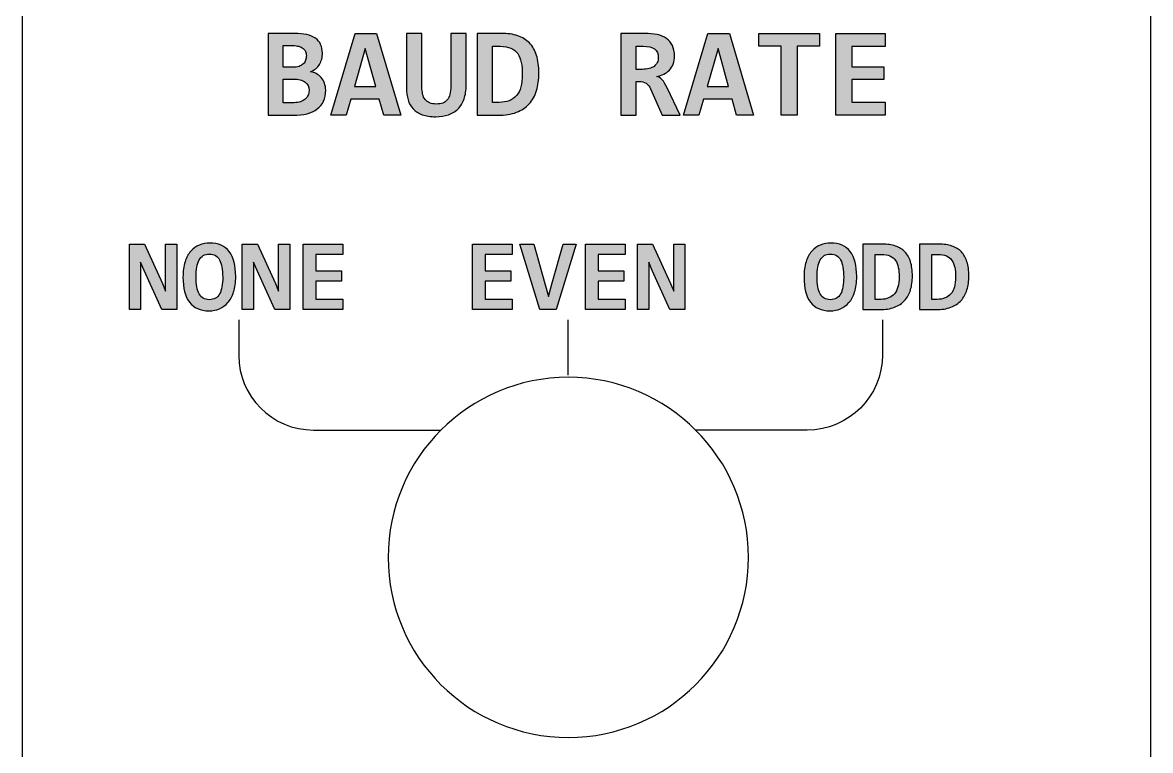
# Model space of a CAD drawing. Extents: x 82 to 113, y 106 to 206.
# Drawn here: x 81.82 to 112.82, y 126.96 to 146.97 of the extents above; entities that cross this region are included whole.
import ezdxf

# ---------------------------------------------------------------- set-up
doc = ezdxf.new("R2010")
doc.units = 0
doc.header["$MEASUREMENT"] = 0
doc.layers.add('LAYER_2', color=7, linetype='CONTINUOUS')
doc.layers.add('LAYER_3', color=7, linetype='CONTINUOUS')

# ---------------------------------------------------------------- blocks, each defined once
blk = doc.blocks.new('BLOCK_2')
at = {"layer": 'LAYER_3', "color": 7}
blk.add_open_spline([(101.766, 132.271), (101.766, 129.537), (99.549, 127.321), (96.816, 127.321), (94.082, 127.321), (91.866, 129.537), (91.866, 132.271), (91.866, 135.005), (94.082, 137.221), (96.816, 137.221), (99.549, 137.221), (101.766, 135.005), (101.766, 132.271), (101.766, 132.271), (101.766, 132.271), (101.766, 132.271)], degree=3, knots=[0, 0, 0, 0, 1, 1, 1, 2, 2, 2, 3, 3, 3, 4, 4, 4, 5, 5, 5, 5], dxfattribs=at)
blk = doc.blocks.new('BLOCK_5')
at = {"layer": 'LAYER_3', "color": 7}
blk.add_open_spline([(101.766, 132.271), (101.766, 129.537), (99.549, 127.321), (96.816, 127.321), (94.082, 127.321), (91.866, 129.537), (91.866, 132.271), (91.866, 135.005), (94.082, 137.221), (96.816, 137.221), (99.549, 137.221), (101.766, 135.005), (101.766, 132.271), (101.766, 132.271), (101.766, 132.271), (101.766, 132.271)], degree=3, knots=[0, 0, 0, 0, 1, 1, 1, 2, 2, 2, 3, 3, 3, 4, 4, 4, 5, 5, 5, 5], dxfattribs=at)
blk = doc.blocks.new('BLOCK_11')
at = {"layer": 'LAYER_2'}
h = blk.add_hatch(color=7, dxfattribs=at)
h.dxf.hatch_style = 2
h.paths.add_polyline_path([(85.642, 139.081), (85.16, 140.156), (85.061, 140.387), (85.061, 139.64), (85.061, 139.081), (84.752, 139.081), (84.752, 140.882), (85.168, 140.882), (85.66, 139.8), (85.747, 139.589), (85.747, 140.384), (85.747, 140.882), (86.056, 140.882), (86.056, 139.081)])
h = blk.add_hatch(color=7, dxfattribs=at)
h.dxf.hatch_style = 2
edge = h.paths.add_edge_path()
edge.add_spline(control_points=[(87.675, 139.989), (87.675, 139.825), (87.656, 139.684), (87.618, 139.566), (87.58, 139.447), (87.527, 139.35), (87.461, 139.273), (87.394, 139.197), (87.316, 139.141), (87.226, 139.104), (87.137, 139.067), (87.041, 139.049), (86.939, 139.049), (86.702, 139.049), (86.524, 139.128), (86.404, 139.285), (86.285, 139.443), (86.225, 139.672), (86.225, 139.972), (86.225, 140.136), (86.244, 140.277), (86.282, 140.395), (86.32, 140.514), (86.373, 140.611), (86.44, 140.688), (86.506, 140.764), (86.584, 140.82), (86.674, 140.857), (86.763, 140.894), (86.859, 140.912), (86.961, 140.912), (87.198, 140.912), (87.376, 140.834), (87.496, 140.677), (87.615, 140.519), (87.675, 140.29), (87.675, 139.989)], knot_values=[0, 0, 0, 0, 1, 1, 1, 2, 2, 2, 3, 3, 3, 4, 4, 4, 5, 5, 5, 6, 6, 6, 7, 7, 7, 8, 8, 8, 9, 9, 9, 10, 10, 10, 11, 11, 11, 12, 12, 12, 12], degree=3, periodic=1)
edge = h.paths.add_edge_path()
edge.add_spline(control_points=[(87.317, 139.972), (87.317, 140.185), (87.288, 140.344), (87.231, 140.449), (87.174, 140.554), (87.08, 140.606), (86.95, 140.606), (86.885, 140.606), (86.829, 140.593), (86.783, 140.566), (86.737, 140.539), (86.699, 140.499), (86.67, 140.446), (86.64, 140.394), (86.618, 140.329), (86.604, 140.253), (86.59, 140.176), (86.584, 140.088), (86.584, 139.989), (86.584, 139.776), (86.612, 139.617), (86.67, 139.512), (86.727, 139.407), (86.821, 139.355), (86.95, 139.355), (87.015, 139.355), (87.071, 139.369), (87.118, 139.395), (87.164, 139.423), (87.202, 139.462), (87.231, 139.515), (87.261, 139.567), (87.282, 139.632), (87.296, 139.708), (87.31, 139.785), (87.317, 139.873), (87.317, 139.972)], knot_values=[0, 0, 0, 0, 1, 1, 1, 2, 2, 2, 3, 3, 3, 4, 4, 4, 5, 5, 5, 6, 6, 6, 7, 7, 7, 8, 8, 8, 9, 9, 9, 10, 10, 10, 11, 11, 11, 12, 12, 12, 12], degree=3, periodic=1)
h = blk.add_hatch(color=7, dxfattribs=at)
h.dxf.hatch_style = 2
h.paths.add_polyline_path([(88.746, 139.081), (88.263, 140.156), (88.164, 140.387), (88.164, 139.64), (88.164, 139.081), (87.855, 139.081), (87.855, 140.882), (88.272, 140.882), (88.764, 139.8), (88.85, 139.589), (88.85, 140.384), (88.85, 140.882), (89.159, 140.882), (89.159, 139.081)])
h = blk.add_hatch(color=7, dxfattribs=at)
h.dxf.hatch_style = 2
h.paths.add_polyline_path([(89.531, 139.081), (89.531, 140.882), (90.616, 140.882), (90.616, 140.595), (89.876, 140.595), (89.876, 140.147), (90.581, 140.147), (90.581, 139.868), (89.876, 139.868), (89.876, 139.367), (90.616, 139.367), (90.616, 139.081)])
h = blk.add_hatch(color=7, dxfattribs=at)
h.dxf.hatch_style = 2
h.paths.add_polyline_path([(94.186, 139.081), (94.186, 140.882), (95.271, 140.882), (95.271, 140.595), (94.531, 140.595), (94.531, 140.147), (95.236, 140.147), (95.236, 139.868), (94.531, 139.868), (94.531, 139.367), (95.271, 139.367), (95.271, 139.081)])
h = blk.add_hatch(color=7, dxfattribs=at)
h.dxf.hatch_style = 2
h.paths.add_polyline_path([(96.483, 139.081), (96.034, 139.081), (95.484, 140.882), (95.869, 140.882), (96.173, 139.797), (96.271, 139.442), (96.373, 139.818), (96.675, 140.882), (97.036, 140.882)])
h = blk.add_hatch(color=7, dxfattribs=at)
h.dxf.hatch_style = 2
h.paths.add_polyline_path([(97.289, 139.081), (97.289, 140.882), (98.374, 140.882), (98.374, 140.595), (97.634, 140.595), (97.634, 140.147), (98.34, 140.147), (98.34, 139.868), (97.634, 139.868), (97.634, 139.367), (98.374, 139.367), (98.374, 139.081)])
h = blk.add_hatch(color=7, dxfattribs=at)
h.dxf.hatch_style = 2
h.paths.add_polyline_path([(99.607, 139.081), (99.125, 140.156), (99.026, 140.387), (99.026, 139.64), (99.026, 139.081), (98.717, 139.081), (98.717, 140.882), (99.133, 140.882), (99.625, 139.8), (99.712, 139.589), (99.712, 140.384), (99.712, 140.882), (100.021, 140.882), (100.021, 139.081)])
h = blk.add_hatch(color=7, dxfattribs=at)
h.dxf.hatch_style = 2
edge = h.paths.add_edge_path()
edge.add_spline(control_points=[(104.743, 139.989), (104.743, 139.825), (104.724, 139.684), (104.686, 139.566), (104.648, 139.447), (104.596, 139.35), (104.529, 139.273), (104.462, 139.197), (104.384, 139.141), (104.295, 139.104), (104.205, 139.067), (104.109, 139.049), (104.007, 139.049), (103.77, 139.049), (103.592, 139.128), (103.473, 139.285), (103.353, 139.443), (103.294, 139.672), (103.294, 139.972), (103.294, 140.136), (103.313, 140.277), (103.351, 140.395), (103.389, 140.514), (103.441, 140.611), (103.508, 140.688), (103.575, 140.764), (103.653, 140.82), (103.742, 140.857), (103.832, 140.894), (103.928, 140.912), (104.029, 140.912), (104.267, 140.912), (104.445, 140.834), (104.564, 140.677), (104.684, 140.519), (104.743, 140.29), (104.743, 139.989)], knot_values=[0, 0, 0, 0, 1, 1, 1, 2, 2, 2, 3, 3, 3, 4, 4, 4, 5, 5, 5, 6, 6, 6, 7, 7, 7, 8, 8, 8, 9, 9, 9, 10, 10, 10, 11, 11, 11, 12, 12, 12, 12], degree=3, periodic=1)
edge = h.paths.add_edge_path()
edge.add_spline(control_points=[(104.385, 139.972), (104.385, 140.185), (104.357, 140.344), (104.3, 140.449), (104.243, 140.554), (104.149, 140.606), (104.018, 140.606), (103.953, 140.606), (103.898, 140.593), (103.852, 140.566), (103.806, 140.539), (103.768, 140.499), (103.738, 140.446), (103.708, 140.394), (103.686, 140.329), (103.673, 140.253), (103.659, 140.176), (103.652, 140.088), (103.652, 139.989), (103.652, 139.776), (103.681, 139.617), (103.738, 139.512), (103.795, 139.407), (103.889, 139.355), (104.018, 139.355), (104.084, 139.355), (104.14, 139.369), (104.186, 139.395), (104.232, 139.423), (104.27, 139.462), (104.3, 139.515), (104.329, 139.567), (104.351, 139.632), (104.364, 139.708), (104.378, 139.785), (104.385, 139.873), (104.385, 139.972)], knot_values=[0, 0, 0, 0, 1, 1, 1, 2, 2, 2, 3, 3, 3, 4, 4, 4, 5, 5, 5, 6, 6, 6, 7, 7, 7, 8, 8, 8, 9, 9, 9, 10, 10, 10, 11, 11, 11, 12, 12, 12, 12], degree=3, periodic=1)
h = blk.add_hatch(color=7, dxfattribs=at)
h.dxf.hatch_style = 2
edge = h.paths.add_edge_path()
edge.add_spline(control_points=[(106.273, 140.004), (106.273, 139.864), (106.256, 139.738), (106.221, 139.624), (106.187, 139.51), (106.133, 139.413), (106.06, 139.332), (105.987, 139.252), (105.893, 139.19), (105.78, 139.146), (105.666, 139.103), (105.529, 139.081), (105.37, 139.081), (105.37, 139.081), (104.913, 139.081), (104.913, 139.081), (104.913, 139.081), (104.913, 140.882), (104.913, 140.882), (104.913, 140.882), (105.446, 140.882), (105.446, 140.882), (105.584, 140.882), (105.704, 140.865), (105.808, 140.83), (105.911, 140.796), (105.997, 140.743), (106.066, 140.671), (106.135, 140.599), (106.187, 140.508), (106.221, 140.398), (106.256, 140.288), (106.273, 140.156), (106.273, 140.004)], knot_values=[0, 0, 0, 0, 1, 1, 1, 2, 2, 2, 3, 3, 3, 4, 4, 4, 5, 5, 5, 6, 6, 6, 7, 7, 7, 8, 8, 8, 9, 9, 9, 10, 10, 10, 11, 11, 11, 11], degree=3, periodic=1)
edge = h.paths.add_edge_path()
edge.add_spline(control_points=[(105.909, 139.982), (105.909, 140.079), (105.901, 140.166), (105.886, 140.242), (105.87, 140.319), (105.844, 140.383), (105.806, 140.436), (105.769, 140.489), (105.719, 140.529), (105.657, 140.557), (105.594, 140.584), (105.517, 140.598), (105.424, 140.598), (105.424, 140.598), (105.252, 140.598), (105.252, 140.598), (105.252, 140.598), (105.252, 139.364), (105.252, 139.364), (105.252, 139.364), (105.401, 139.364), (105.401, 139.364), (105.567, 139.364), (105.693, 139.414), (105.78, 139.513), (105.866, 139.612), (105.909, 139.769), (105.909, 139.982)], knot_values=[0, 0, 0, 0, 1, 1, 1, 2, 2, 2, 3, 3, 3, 4, 4, 4, 5, 5, 5, 6, 6, 6, 7, 7, 7, 8, 8, 8, 9, 9, 9, 9], degree=3, periodic=1)
h = blk.add_hatch(color=7, dxfattribs=at)
h.dxf.hatch_style = 2
edge = h.paths.add_edge_path()
edge.add_spline(control_points=[(107.825, 140.004), (107.825, 139.864), (107.807, 139.738), (107.773, 139.624), (107.738, 139.51), (107.685, 139.413), (107.612, 139.332), (107.539, 139.252), (107.445, 139.19), (107.331, 139.146), (107.217, 139.103), (107.081, 139.081), (106.922, 139.081), (106.922, 139.081), (106.464, 139.081), (106.464, 139.081), (106.464, 139.081), (106.464, 140.882), (106.464, 140.882), (106.464, 140.882), (106.998, 140.882), (106.998, 140.882), (107.136, 140.882), (107.256, 140.865), (107.36, 140.83), (107.463, 140.796), (107.549, 140.743), (107.618, 140.671), (107.687, 140.599), (107.738, 140.508), (107.773, 140.398), (107.807, 140.288), (107.825, 140.156), (107.825, 140.004)], knot_values=[0, 0, 0, 0, 1, 1, 1, 2, 2, 2, 3, 3, 3, 4, 4, 4, 5, 5, 5, 6, 6, 6, 7, 7, 7, 8, 8, 8, 9, 9, 9, 10, 10, 10, 11, 11, 11, 11], degree=3, periodic=1)
edge = h.paths.add_edge_path()
edge.add_spline(control_points=[(107.461, 139.982), (107.461, 140.079), (107.453, 140.166), (107.437, 140.242), (107.422, 140.319), (107.395, 140.383), (107.358, 140.436), (107.321, 140.489), (107.271, 140.529), (107.209, 140.557), (107.146, 140.584), (107.069, 140.598), (106.976, 140.598), (106.976, 140.598), (106.803, 140.598), (106.803, 140.598), (106.803, 140.598), (106.803, 139.364), (106.803, 139.364), (106.803, 139.364), (106.952, 139.364), (106.952, 139.364), (107.119, 139.364), (107.245, 139.414), (107.331, 139.513), (107.418, 139.612), (107.461, 139.769), (107.461, 139.982)], knot_values=[0, 0, 0, 0, 1, 1, 1, 2, 2, 2, 3, 3, 3, 4, 4, 4, 5, 5, 5, 6, 6, 6, 7, 7, 7, 8, 8, 8, 9, 9, 9, 9], degree=3, periodic=1)
for points in [[(85.642, 139.081), (85.16, 140.156), (85.061, 140.387), (85.061, 139.64), (85.061, 139.081), (84.752, 139.081), (84.752, 140.882), (85.168, 140.882), (85.66, 139.8), (85.747, 139.589), (85.747, 140.384), (85.747, 140.882), (86.056, 140.882), (86.056, 139.081), (85.642, 139.081)], [(88.746, 139.081), (88.263, 140.156), (88.164, 140.387), (88.164, 139.64), (88.164, 139.081), (87.855, 139.081), (87.855, 140.882), (88.272, 140.882), (88.764, 139.8), (88.85, 139.589), (88.85, 140.384), (88.85, 140.882), (89.159, 140.882), (89.159, 139.081), (88.746, 139.081)], [(89.531, 139.081), (89.531, 140.882), (90.616, 140.882), (90.616, 140.595), (89.876, 140.595), (89.876, 140.147), (90.581, 140.147), (90.581, 139.868), (89.876, 139.868), (89.876, 139.367), (90.616, 139.367), (90.616, 139.081), (89.531, 139.081)], [(94.186, 139.081), (94.186, 140.882), (95.271, 140.882), (95.271, 140.595), (94.531, 140.595), (94.531, 140.147), (95.236, 140.147), (95.236, 139.868), (94.531, 139.868), (94.531, 139.367), (95.271, 139.367), (95.271, 139.081), (94.186, 139.081)], [(96.483, 139.081), (96.034, 139.081), (95.484, 140.882), (95.869, 140.882), (96.173, 139.797), (96.271, 139.442), (96.373, 139.818), (96.675, 140.882), (97.036, 140.882), (96.483, 139.081)], [(97.289, 139.081), (97.289, 140.882), (98.374, 140.882), (98.374, 140.595), (97.634, 140.595), (97.634, 140.147), (98.34, 140.147), (98.34, 139.868), (97.634, 139.868), (97.634, 139.367), (98.374, 139.367), (98.374, 139.081), (97.289, 139.081)], [(99.607, 139.081), (99.125, 140.156), (99.026, 140.387), (99.026, 139.64), (99.026, 139.081), (98.717, 139.081), (98.717, 140.882), (99.133, 140.882), (99.625, 139.8), (99.712, 139.589), (99.712, 140.384), (99.712, 140.882), (100.021, 140.882), (100.021, 139.081), (99.607, 139.081)]]:
    blk.add_lwpolyline(points, dxfattribs=at)
for points, knots in [([(87.675, 139.989), (87.675, 139.825), (87.656, 139.684), (87.618, 139.566), (87.58, 139.447), (87.527, 139.35), (87.461, 139.273), (87.394, 139.197), (87.316, 139.141), (87.226, 139.104), (87.137, 139.067), (87.041, 139.049), (86.939, 139.049), (86.702, 139.049), (86.524, 139.128), (86.404, 139.285), (86.285, 139.443), (86.225, 139.672), (86.225, 139.972), (86.225, 140.136), (86.244, 140.277), (86.282, 140.395), (86.32, 140.514), (86.373, 140.611), (86.44, 140.688), (86.506, 140.764), (86.584, 140.82), (86.674, 140.857), (86.763, 140.894), (86.859, 140.912), (86.961, 140.912), (87.198, 140.912), (87.376, 140.834), (87.496, 140.677), (87.615, 140.519), (87.675, 140.29), (87.675, 139.989)], [0, 0, 0, 0, 1, 1, 1, 2, 2, 2, 3, 3, 3, 4, 4, 4, 5, 5, 5, 6, 6, 6, 7, 7, 7, 8, 8, 8, 9, 9, 9, 10, 10, 10, 11, 11, 11, 12, 12, 12, 12]), ([(104.743, 139.989), (104.743, 139.825), (104.724, 139.684), (104.686, 139.566), (104.648, 139.447), (104.596, 139.35), (104.529, 139.273), (104.462, 139.197), (104.384, 139.141), (104.295, 139.104), (104.205, 139.067), (104.109, 139.049), (104.007, 139.049), (103.77, 139.049), (103.592, 139.128), (103.473, 139.285), (103.353, 139.443), (103.294, 139.672), (103.294, 139.972), (103.294, 140.136), (103.313, 140.277), (103.351, 140.395), (103.389, 140.514), (103.441, 140.611), (103.508, 140.688), (103.575, 140.764), (103.653, 140.82), (103.742, 140.857), (103.832, 140.894), (103.928, 140.912), (104.029, 140.912), (104.267, 140.912), (104.445, 140.834), (104.564, 140.677), (104.684, 140.519), (104.743, 140.29), (104.743, 139.989)], [0, 0, 0, 0, 1, 1, 1, 2, 2, 2, 3, 3, 3, 4, 4, 4, 5, 5, 5, 6, 6, 6, 7, 7, 7, 8, 8, 8, 9, 9, 9, 10, 10, 10, 11, 11, 11, 12, 12, 12, 12]), ([(106.273, 140.004), (106.273, 139.864), (106.256, 139.738), (106.221, 139.624), (106.187, 139.51), (106.133, 139.413), (106.06, 139.332), (105.987, 139.252), (105.893, 139.19), (105.78, 139.146), (105.666, 139.103), (105.529, 139.081), (105.37, 139.081), (105.37, 139.081), (104.913, 139.081), (104.913, 139.081), (104.913, 139.081), (104.913, 140.882), (104.913, 140.882), (104.913, 140.882), (105.446, 140.882), (105.446, 140.882), (105.584, 140.882), (105.704, 140.865), (105.808, 140.83), (105.911, 140.796), (105.997, 140.743), (106.066, 140.671), (106.135, 140.599), (106.187, 140.508), (106.221, 140.398), (106.256, 140.288), (106.273, 140.156), (106.273, 140.004)], [0, 0, 0, 0, 1, 1, 1, 2, 2, 2, 3, 3, 3, 4, 4, 4, 5, 5, 5, 6, 6, 6, 7, 7, 7, 8, 8, 8, 9, 9, 9, 10, 10, 10, 11, 11, 11, 11]), ([(107.825, 140.004), (107.825, 139.864), (107.807, 139.738), (107.773, 139.624), (107.738, 139.51), (107.685, 139.413), (107.612, 139.332), (107.539, 139.252), (107.445, 139.19), (107.331, 139.146), (107.217, 139.103), (107.081, 139.081), (106.922, 139.081), (106.922, 139.081), (106.464, 139.081), (106.464, 139.081), (106.464, 139.081), (106.464, 140.882), (106.464, 140.882), (106.464, 140.882), (106.998, 140.882), (106.998, 140.882), (107.136, 140.882), (107.256, 140.865), (107.36, 140.83), (107.463, 140.796), (107.549, 140.743), (107.618, 140.671), (107.687, 140.599), (107.738, 140.508), (107.773, 140.398), (107.807, 140.288), (107.825, 140.156), (107.825, 140.004)], [0, 0, 0, 0, 1, 1, 1, 2, 2, 2, 3, 3, 3, 4, 4, 4, 5, 5, 5, 6, 6, 6, 7, 7, 7, 8, 8, 8, 9, 9, 9, 10, 10, 10, 11, 11, 11, 11]), ([(87.317, 139.972), (87.317, 140.185), (87.288, 140.344), (87.231, 140.449), (87.174, 140.554), (87.08, 140.606), (86.95, 140.606), (86.885, 140.606), (86.829, 140.593), (86.783, 140.566), (86.737, 140.539), (86.699, 140.499), (86.67, 140.446), (86.64, 140.394), (86.618, 140.329), (86.604, 140.253), (86.59, 140.176), (86.584, 140.088), (86.584, 139.989), (86.584, 139.776), (86.612, 139.617), (86.67, 139.512), (86.727, 139.407), (86.821, 139.355), (86.95, 139.355), (87.015, 139.355), (87.071, 139.369), (87.118, 139.395), (87.164, 139.423), (87.202, 139.462), (87.231, 139.515), (87.261, 139.567), (87.282, 139.632), (87.296, 139.708), (87.31, 139.785), (87.317, 139.873), (87.317, 139.972)], [0, 0, 0, 0, 1, 1, 1, 2, 2, 2, 3, 3, 3, 4, 4, 4, 5, 5, 5, 6, 6, 6, 7, 7, 7, 8, 8, 8, 9, 9, 9, 10, 10, 10, 11, 11, 11, 12, 12, 12, 12]), ([(104.385, 139.972), (104.385, 140.185), (104.357, 140.344), (104.3, 140.449), (104.243, 140.554), (104.149, 140.606), (104.018, 140.606), (103.953, 140.606), (103.898, 140.593), (103.852, 140.566), (103.806, 140.539), (103.768, 140.499), (103.738, 140.446), (103.708, 140.394), (103.686, 140.329), (103.673, 140.253), (103.659, 140.176), (103.652, 140.088), (103.652, 139.989), (103.652, 139.776), (103.681, 139.617), (103.738, 139.512), (103.795, 139.407), (103.889, 139.355), (104.018, 139.355), (104.084, 139.355), (104.14, 139.369), (104.186, 139.395), (104.232, 139.423), (104.27, 139.462), (104.3, 139.515), (104.329, 139.567), (104.351, 139.632), (104.364, 139.708), (104.378, 139.785), (104.385, 139.873), (104.385, 139.972)], [0, 0, 0, 0, 1, 1, 1, 2, 2, 2, 3, 3, 3, 4, 4, 4, 5, 5, 5, 6, 6, 6, 7, 7, 7, 8, 8, 8, 9, 9, 9, 10, 10, 10, 11, 11, 11, 12, 12, 12, 12]), ([(105.909, 139.982), (105.909, 140.079), (105.901, 140.166), (105.886, 140.242), (105.87, 140.319), (105.844, 140.383), (105.806, 140.436), (105.769, 140.489), (105.719, 140.529), (105.657, 140.557), (105.594, 140.584), (105.517, 140.598), (105.424, 140.598), (105.424, 140.598), (105.252, 140.598), (105.252, 140.598), (105.252, 140.598), (105.252, 139.364), (105.252, 139.364), (105.252, 139.364), (105.401, 139.364), (105.401, 139.364), (105.567, 139.364), (105.693, 139.414), (105.78, 139.513), (105.866, 139.612), (105.909, 139.769), (105.909, 139.982)], [0, 0, 0, 0, 1, 1, 1, 2, 2, 2, 3, 3, 3, 4, 4, 4, 5, 5, 5, 6, 6, 6, 7, 7, 7, 8, 8, 8, 9, 9, 9, 9]), ([(107.461, 139.982), (107.461, 140.079), (107.453, 140.166), (107.437, 140.242), (107.422, 140.319), (107.395, 140.383), (107.358, 140.436), (107.321, 140.489), (107.271, 140.529), (107.209, 140.557), (107.146, 140.584), (107.069, 140.598), (106.976, 140.598), (106.976, 140.598), (106.803, 140.598), (106.803, 140.598), (106.803, 140.598), (106.803, 139.364), (106.803, 139.364), (106.803, 139.364), (106.952, 139.364), (106.952, 139.364), (107.119, 139.364), (107.245, 139.414), (107.331, 139.513), (107.418, 139.612), (107.461, 139.769), (107.461, 139.982)], [0, 0, 0, 0, 1, 1, 1, 2, 2, 2, 3, 3, 3, 4, 4, 4, 5, 5, 5, 6, 6, 6, 7, 7, 7, 8, 8, 8, 9, 9, 9, 9])]:
    blk.add_open_spline(points, degree=3, knots=knots, dxfattribs=at)
blk = doc.blocks.new('BLOCK_12')
at = {"layer": 'LAYER_2'}
h = blk.add_hatch(color=7, dxfattribs=at)
h.dxf.hatch_style = 2
edge = h.paths.add_edge_path()
edge.add_spline(control_points=[(88.562, 144.424), (88.562, 144.424), (88.562, 146.675), (88.562, 146.675), (88.562, 146.675), (89.289, 146.675), (89.289, 146.675), (89.545, 146.675), (89.737, 146.63), (89.865, 146.541), (89.993, 146.451), (90.057, 146.316), (90.057, 146.134), (90.057, 146.078), (90.051, 146.023), (90.037, 145.97), (90.024, 145.917), (90.004, 145.867), (89.976, 145.823), (89.949, 145.778), (89.914, 145.738), (89.873, 145.704), (89.832, 145.669), (89.783, 145.642), (89.726, 145.623), (89.783, 145.614), (89.836, 145.596), (89.888, 145.569), (89.939, 145.542), (89.983, 145.507), (90.022, 145.463), (90.06, 145.42), (90.091, 145.37), (90.113, 145.311), (90.136, 145.252), (90.147, 145.187), (90.147, 145.115), (90.147, 144.885), (90.07, 144.712), (89.916, 144.597), (89.762, 144.482), (89.54, 144.424), (89.249, 144.424), (89.249, 144.424), (88.562, 144.424), (88.562, 144.424)], knot_values=[0, 0, 0, 0, 1, 1, 1, 2, 2, 2, 3, 3, 3, 4, 4, 4, 5, 5, 5, 6, 6, 6, 7, 7, 7, 8, 8, 8, 9, 9, 9, 10, 10, 10, 11, 11, 11, 12, 12, 12, 13, 13, 13, 14, 14, 14, 15, 15, 15, 15], degree=3, periodic=1)
edge = h.paths.add_edge_path()
edge.add_spline(control_points=[(89.616, 146.06), (89.616, 146.103), (89.609, 146.141), (89.596, 146.176), (89.582, 146.21), (89.56, 146.239), (89.529, 146.264), (89.499, 146.288), (89.46, 146.306), (89.412, 146.32), (89.364, 146.333), (89.307, 146.339), (89.239, 146.339), (89.239, 146.339), (88.982, 146.339), (88.982, 146.339), (88.982, 146.339), (88.982, 145.743), (88.982, 145.743), (88.982, 145.743), (89.239, 145.743), (89.239, 145.743), (89.308, 145.743), (89.366, 145.752), (89.414, 145.768), (89.462, 145.785), (89.5, 145.808), (89.531, 145.837), (89.561, 145.867), (89.583, 145.9), (89.596, 145.938), (89.61, 145.976), (89.616, 146.017), (89.616, 146.06)], knot_values=[0, 0, 0, 0, 1, 1, 1, 2, 2, 2, 3, 3, 3, 4, 4, 4, 5, 5, 5, 6, 6, 6, 7, 7, 7, 8, 8, 8, 9, 9, 9, 10, 10, 10, 11, 11, 11, 11], degree=3, periodic=1)
edge = h.paths.add_edge_path()
edge.add_spline(control_points=[(89.279, 144.77), (89.346, 144.77), (89.406, 144.779), (89.457, 144.796), (89.508, 144.813), (89.551, 144.837), (89.585, 144.867), (89.62, 144.898), (89.646, 144.934), (89.664, 144.975), (89.681, 145.016), (89.69, 145.061), (89.69, 145.108), (89.69, 145.205), (89.654, 145.282), (89.581, 145.337), (89.508, 145.392), (89.396, 145.42), (89.246, 145.42), (89.246, 145.42), (88.982, 145.42), (88.982, 145.42), (88.982, 145.42), (88.982, 144.77), (88.982, 144.77), (88.982, 144.77), (89.279, 144.77), (89.279, 144.77)], knot_values=[0, 0, 0, 0, 1, 1, 1, 2, 2, 2, 3, 3, 3, 4, 4, 4, 5, 5, 5, 6, 6, 6, 7, 7, 7, 8, 8, 8, 9, 9, 9, 9], degree=3, periodic=1)
h = blk.add_hatch(color=7, dxfattribs=at)
h.dxf.hatch_style = 2
h.paths.add_polyline_path([(91.744, 144.424), (91.62, 144.868), (90.834, 144.868), (90.707, 144.424), (90.286, 144.424), (90.953, 146.675), (91.545, 146.675), (92.212, 144.424)])
h.paths.add_polyline_path([(91.232, 146.262), (90.936, 145.215), (91.525, 145.215)])
h = blk.add_hatch(color=7, dxfattribs=at)
h.dxf.hatch_style = 2
edge = h.paths.add_edge_path()
edge.add_spline(control_points=[(94.009, 145.252), (94.009, 145.109), (93.989, 144.983), (93.951, 144.874), (93.913, 144.766), (93.857, 144.675), (93.786, 144.603), (93.714, 144.531), (93.626, 144.476), (93.523, 144.439), (93.42, 144.403), (93.304, 144.384), (93.175, 144.384), (93.03, 144.384), (92.906, 144.403), (92.803, 144.439), (92.7, 144.476), (92.616, 144.529), (92.551, 144.598), (92.487, 144.667), (92.441, 144.751), (92.412, 144.849), (92.383, 144.948), (92.369, 145.059), (92.369, 145.182), (92.369, 145.182), (92.369, 146.675), (92.369, 146.675), (92.369, 146.675), (92.793, 146.675), (92.793, 146.675), (92.793, 146.675), (92.793, 145.208), (92.793, 145.208), (92.793, 145.132), (92.799, 145.065), (92.812, 145.006), (92.826, 144.948), (92.849, 144.898), (92.881, 144.857), (92.914, 144.816), (92.955, 144.786), (93.004, 144.765), (93.054, 144.744), (93.116, 144.734), (93.191, 144.734), (93.261, 144.734), (93.32, 144.743), (93.368, 144.761), (93.416, 144.778), (93.456, 144.807), (93.489, 144.847), (93.521, 144.886), (93.545, 144.937), (93.561, 144.999), (93.577, 145.061), (93.585, 145.137), (93.585, 145.225), (93.585, 145.225), (93.585, 146.675), (93.585, 146.675), (93.585, 146.675), (94.009, 146.675), (94.009, 146.675), (94.009, 146.675), (94.009, 145.252), (94.009, 145.252)], knot_values=[0, 0, 0, 0, 1, 1, 1, 2, 2, 2, 3, 3, 3, 4, 4, 4, 5, 5, 5, 6, 6, 6, 7, 7, 7, 8, 8, 8, 9, 9, 9, 10, 10, 10, 11, 11, 11, 12, 12, 12, 13, 13, 13, 14, 14, 14, 15, 15, 15, 16, 16, 16, 17, 17, 17, 18, 18, 18, 19, 19, 19, 20, 20, 20, 21, 21, 21, 22, 22, 22, 22], degree=3, periodic=1)
h = blk.add_hatch(color=7, dxfattribs=at)
h.dxf.hatch_style = 2
edge = h.paths.add_edge_path()
edge.add_spline(control_points=[(96.007, 145.578), (96.007, 145.404), (95.985, 145.245), (95.942, 145.103), (95.899, 144.96), (95.832, 144.839), (95.741, 144.738), (95.649, 144.638), (95.533, 144.56), (95.39, 144.506), (95.248, 144.451), (95.077, 144.424), (94.879, 144.424), (94.879, 144.424), (94.307, 144.424), (94.307, 144.424), (94.307, 144.424), (94.307, 146.675), (94.307, 146.675), (94.307, 146.675), (94.973, 146.675), (94.973, 146.675), (95.146, 146.675), (95.296, 146.654), (95.426, 146.611), (95.555, 146.568), (95.662, 146.501), (95.749, 146.412), (95.835, 146.322), (95.899, 146.208), (95.942, 146.071), (95.985, 145.933), (96.007, 145.769), (96.007, 145.578)], knot_values=[0, 0, 0, 0, 1, 1, 1, 2, 2, 2, 3, 3, 3, 4, 4, 4, 5, 5, 5, 6, 6, 6, 7, 7, 7, 8, 8, 8, 9, 9, 9, 10, 10, 10, 11, 11, 11, 11], degree=3, periodic=1)
edge = h.paths.add_edge_path()
edge.add_spline(control_points=[(95.552, 145.55), (95.552, 145.672), (95.542, 145.781), (95.523, 145.876), (95.503, 145.971), (95.47, 146.052), (95.424, 146.118), (95.377, 146.184), (95.315, 146.234), (95.237, 146.269), (95.159, 146.303), (95.062, 146.32), (94.946, 146.32), (94.946, 146.32), (94.73, 146.32), (94.73, 146.32), (94.73, 146.32), (94.73, 144.779), (94.73, 144.779), (94.73, 144.779), (94.917, 144.779), (94.917, 144.779), (95.124, 144.779), (95.282, 144.841), (95.39, 144.965), (95.498, 145.089), (95.552, 145.284), (95.552, 145.55)], knot_values=[0, 0, 0, 0, 1, 1, 1, 2, 2, 2, 3, 3, 3, 4, 4, 4, 5, 5, 5, 6, 6, 6, 7, 7, 7, 8, 8, 8, 9, 9, 9, 9], degree=3, periodic=1)
h = blk.add_hatch(color=7, dxfattribs=at)
h.dxf.hatch_style = 2
edge = h.paths.add_edge_path()
edge.add_spline(control_points=[(99.395, 144.424), (99.395, 144.424), (99.078, 145.147), (99.078, 145.147), (99.048, 145.216), (99.007, 145.268), (98.953, 145.303), (98.9, 145.338), (98.837, 145.356), (98.765, 145.356), (98.765, 145.356), (98.684, 145.356), (98.684, 145.356), (98.684, 145.356), (98.684, 144.424), (98.684, 144.424), (98.684, 144.424), (98.26, 144.424), (98.26, 144.424), (98.26, 144.424), (98.26, 146.675), (98.26, 146.675), (98.26, 146.675), (98.916, 146.675), (98.916, 146.675), (99.04, 146.675), (99.153, 146.665), (99.254, 146.643), (99.355, 146.622), (99.441, 146.587), (99.512, 146.537), (99.583, 146.488), (99.638, 146.424), (99.677, 146.345), (99.715, 146.265), (99.734, 146.168), (99.734, 146.053), (99.734, 145.971), (99.722, 145.897), (99.698, 145.833), (99.674, 145.769), (99.64, 145.713), (99.597, 145.667), (99.553, 145.62), (99.501, 145.583), (99.441, 145.554), (99.38, 145.525), (99.315, 145.505), (99.244, 145.494), (99.299, 145.482), (99.349, 145.451), (99.395, 145.4), (99.441, 145.349), (99.487, 145.275), (99.533, 145.178), (99.533, 145.178), (99.893, 144.424), (99.893, 144.424), (99.893, 144.424), (99.395, 144.424), (99.395, 144.424)], knot_values=[0, 0, 0, 0, 1, 1, 1, 2, 2, 2, 3, 3, 3, 4, 4, 4, 5, 5, 5, 6, 6, 6, 7, 7, 7, 8, 8, 8, 9, 9, 9, 10, 10, 10, 11, 11, 11, 12, 12, 12, 13, 13, 13, 14, 14, 14, 15, 15, 15, 16, 16, 16, 17, 17, 17, 18, 18, 18, 19, 19, 19, 20, 20, 20, 20], degree=3, periodic=1)
edge = h.paths.add_edge_path()
edge.add_spline(control_points=[(99.29, 146.012), (99.29, 146.122), (99.255, 146.202), (99.185, 146.25), (99.115, 146.298), (99.01, 146.322), (98.87, 146.322), (98.87, 146.322), (98.684, 146.322), (98.684, 146.322), (98.684, 146.322), (98.684, 145.687), (98.684, 145.687), (98.684, 145.687), (98.856, 145.687), (98.856, 145.687), (98.921, 145.687), (98.981, 145.693), (99.034, 145.707), (99.088, 145.721), (99.133, 145.742), (99.171, 145.769), (99.209, 145.797), (99.238, 145.831), (99.259, 145.872), (99.28, 145.913), (99.29, 145.959), (99.29, 146.012)], knot_values=[0, 0, 0, 0, 1, 1, 1, 2, 2, 2, 3, 3, 3, 4, 4, 4, 5, 5, 5, 6, 6, 6, 7, 7, 7, 8, 8, 8, 9, 9, 9, 9], degree=3, periodic=1)
h = blk.add_hatch(color=7, dxfattribs=at)
h.dxf.hatch_style = 2
h.paths.add_polyline_path([(101.442, 144.424), (101.318, 144.868), (100.532, 144.868), (100.405, 144.424), (99.984, 144.424), (100.651, 146.675), (101.243, 146.675), (101.91, 144.424)])
h.paths.add_polyline_path([(100.93, 146.262), (100.634, 145.215), (101.223, 145.215)])
h = blk.add_hatch(color=7, dxfattribs=at)
h.dxf.hatch_style = 2
h.paths.add_polyline_path([(103.104, 146.322), (103.104, 144.424), (102.67, 144.424), (102.67, 146.322), (102.053, 146.322), (102.053, 146.675), (103.72, 146.675), (103.72, 146.322)])
h = blk.add_hatch(color=7, dxfattribs=at)
h.dxf.hatch_style = 2
h.paths.add_polyline_path([(104.173, 144.424), (104.173, 146.675), (105.529, 146.675), (105.529, 146.317), (104.604, 146.317), (104.604, 145.757), (105.486, 145.757), (105.486, 145.407), (104.604, 145.407), (104.604, 144.782), (105.529, 144.782), (105.529, 144.424)])
for points in [[(91.744, 144.424), (91.62, 144.868), (90.834, 144.868), (90.707, 144.424), (90.286, 144.424), (90.953, 146.675), (91.545, 146.675), (92.212, 144.424), (91.744, 144.424)], [(101.442, 144.424), (101.318, 144.868), (100.532, 144.868), (100.405, 144.424), (99.984, 144.424), (100.651, 146.675), (101.243, 146.675), (101.91, 144.424), (101.442, 144.424)], [(103.104, 146.322), (103.104, 144.424), (102.67, 144.424), (102.67, 146.322), (102.053, 146.322), (102.053, 146.675), (103.72, 146.675), (103.72, 146.322), (103.104, 146.322)], [(104.173, 144.424), (104.173, 146.675), (105.529, 146.675), (105.529, 146.317), (104.604, 146.317), (104.604, 145.757), (105.486, 145.757), (105.486, 145.407), (104.604, 145.407), (104.604, 144.782), (105.529, 144.782), (105.529, 144.424), (104.173, 144.424)], [(91.232, 146.262), (90.936, 145.215), (91.525, 145.215), (91.232, 146.262)], [(100.93, 146.262), (100.634, 145.215), (101.223, 145.215), (100.93, 146.262)]]:
    blk.add_lwpolyline(points, dxfattribs=at)
for points, knots in [([(88.562, 144.424), (88.562, 144.424), (88.562, 146.675), (88.562, 146.675), (88.562, 146.675), (89.289, 146.675), (89.289, 146.675), (89.545, 146.675), (89.737, 146.63), (89.865, 146.541), (89.993, 146.451), (90.057, 146.316), (90.057, 146.134), (90.057, 146.078), (90.051, 146.023), (90.037, 145.97), (90.024, 145.917), (90.004, 145.867), (89.976, 145.823), (89.949, 145.778), (89.914, 145.738), (89.873, 145.704), (89.832, 145.669), (89.783, 145.642), (89.726, 145.623), (89.783, 145.614), (89.836, 145.596), (89.888, 145.569), (89.939, 145.542), (89.983, 145.507), (90.022, 145.463), (90.06, 145.42), (90.091, 145.37), (90.113, 145.311), (90.136, 145.252), (90.147, 145.187), (90.147, 145.115), (90.147, 144.885), (90.07, 144.712), (89.916, 144.597), (89.762, 144.482), (89.54, 144.424), (89.249, 144.424), (89.249, 144.424), (88.562, 144.424), (88.562, 144.424)], [0, 0, 0, 0, 1, 1, 1, 2, 2, 2, 3, 3, 3, 4, 4, 4, 5, 5, 5, 6, 6, 6, 7, 7, 7, 8, 8, 8, 9, 9, 9, 10, 10, 10, 11, 11, 11, 12, 12, 12, 13, 13, 13, 14, 14, 14, 15, 15, 15, 15]), ([(94.009, 145.252), (94.009, 145.109), (93.989, 144.983), (93.951, 144.874), (93.913, 144.766), (93.857, 144.675), (93.786, 144.603), (93.714, 144.531), (93.626, 144.476), (93.523, 144.439), (93.42, 144.403), (93.304, 144.384), (93.175, 144.384), (93.03, 144.384), (92.906, 144.403), (92.803, 144.439), (92.7, 144.476), (92.616, 144.529), (92.551, 144.598), (92.487, 144.667), (92.441, 144.751), (92.412, 144.849), (92.383, 144.948), (92.369, 145.059), (92.369, 145.182), (92.369, 145.182), (92.369, 146.675), (92.369, 146.675), (92.369, 146.675), (92.793, 146.675), (92.793, 146.675), (92.793, 146.675), (92.793, 145.208), (92.793, 145.208), (92.793, 145.132), (92.799, 145.065), (92.812, 145.006), (92.826, 144.948), (92.849, 144.898), (92.881, 144.857), (92.914, 144.816), (92.955, 144.786), (93.004, 144.765), (93.054, 144.744), (93.116, 144.734), (93.191, 144.734), (93.261, 144.734), (93.32, 144.743), (93.368, 144.761), (93.416, 144.778), (93.456, 144.807), (93.489, 144.847), (93.521, 144.886), (93.545, 144.937), (93.561, 144.999), (93.577, 145.061), (93.585, 145.137), (93.585, 145.225), (93.585, 145.225), (93.585, 146.675), (93.585, 146.675), (93.585, 146.675), (94.009, 146.675), (94.009, 146.675), (94.009, 146.675), (94.009, 145.252), (94.009, 145.252)], [0, 0, 0, 0, 1, 1, 1, 2, 2, 2, 3, 3, 3, 4, 4, 4, 5, 5, 5, 6, 6, 6, 7, 7, 7, 8, 8, 8, 9, 9, 9, 10, 10, 10, 11, 11, 11, 12, 12, 12, 13, 13, 13, 14, 14, 14, 15, 15, 15, 16, 16, 16, 17, 17, 17, 18, 18, 18, 19, 19, 19, 20, 20, 20, 21, 21, 21, 22, 22, 22, 22]), ([(96.007, 145.578), (96.007, 145.404), (95.985, 145.245), (95.942, 145.103), (95.899, 144.96), (95.832, 144.839), (95.741, 144.738), (95.649, 144.638), (95.533, 144.56), (95.39, 144.506), (95.248, 144.451), (95.077, 144.424), (94.879, 144.424), (94.879, 144.424), (94.307, 144.424), (94.307, 144.424), (94.307, 144.424), (94.307, 146.675), (94.307, 146.675), (94.307, 146.675), (94.973, 146.675), (94.973, 146.675), (95.146, 146.675), (95.296, 146.654), (95.426, 146.611), (95.555, 146.568), (95.662, 146.501), (95.749, 146.412), (95.835, 146.322), (95.899, 146.208), (95.942, 146.071), (95.985, 145.933), (96.007, 145.769), (96.007, 145.578)], [0, 0, 0, 0, 1, 1, 1, 2, 2, 2, 3, 3, 3, 4, 4, 4, 5, 5, 5, 6, 6, 6, 7, 7, 7, 8, 8, 8, 9, 9, 9, 10, 10, 10, 11, 11, 11, 11]), ([(99.395, 144.424), (99.395, 144.424), (99.078, 145.147), (99.078, 145.147), (99.048, 145.216), (99.007, 145.268), (98.953, 145.303), (98.9, 145.338), (98.837, 145.356), (98.765, 145.356), (98.765, 145.356), (98.684, 145.356), (98.684, 145.356), (98.684, 145.356), (98.684, 144.424), (98.684, 144.424), (98.684, 144.424), (98.26, 144.424), (98.26, 144.424), (98.26, 144.424), (98.26, 146.675), (98.26, 146.675), (98.26, 146.675), (98.916, 146.675), (98.916, 146.675), (99.04, 146.675), (99.153, 146.665), (99.254, 146.643), (99.355, 146.622), (99.441, 146.587), (99.512, 146.537), (99.583, 146.488), (99.638, 146.424), (99.677, 146.345), (99.715, 146.265), (99.734, 146.168), (99.734, 146.053), (99.734, 145.971), (99.722, 145.897), (99.698, 145.833), (99.674, 145.769), (99.64, 145.713), (99.597, 145.667), (99.553, 145.62), (99.501, 145.583), (99.441, 145.554), (99.38, 145.525), (99.315, 145.505), (99.244, 145.494), (99.299, 145.482), (99.349, 145.451), (99.395, 145.4), (99.441, 145.349), (99.487, 145.275), (99.533, 145.178), (99.533, 145.178), (99.893, 144.424), (99.893, 144.424), (99.893, 144.424), (99.395, 144.424), (99.395, 144.424)], [0, 0, 0, 0, 1, 1, 1, 2, 2, 2, 3, 3, 3, 4, 4, 4, 5, 5, 5, 6, 6, 6, 7, 7, 7, 8, 8, 8, 9, 9, 9, 10, 10, 10, 11, 11, 11, 12, 12, 12, 13, 13, 13, 14, 14, 14, 15, 15, 15, 16, 16, 16, 17, 17, 17, 18, 18, 18, 19, 19, 19, 20, 20, 20, 20]), ([(89.616, 146.06), (89.616, 146.103), (89.609, 146.141), (89.596, 146.176), (89.582, 146.21), (89.56, 146.239), (89.529, 146.264), (89.499, 146.288), (89.46, 146.306), (89.412, 146.32), (89.364, 146.333), (89.307, 146.339), (89.239, 146.339), (89.239, 146.339), (88.982, 146.339), (88.982, 146.339), (88.982, 146.339), (88.982, 145.743), (88.982, 145.743), (88.982, 145.743), (89.239, 145.743), (89.239, 145.743), (89.308, 145.743), (89.366, 145.752), (89.414, 145.768), (89.462, 145.785), (89.5, 145.808), (89.531, 145.837), (89.561, 145.867), (89.583, 145.9), (89.596, 145.938), (89.61, 145.976), (89.616, 146.017), (89.616, 146.06)], [0, 0, 0, 0, 1, 1, 1, 2, 2, 2, 3, 3, 3, 4, 4, 4, 5, 5, 5, 6, 6, 6, 7, 7, 7, 8, 8, 8, 9, 9, 9, 10, 10, 10, 11, 11, 11, 11]), ([(95.552, 145.55), (95.552, 145.672), (95.542, 145.781), (95.523, 145.876), (95.503, 145.971), (95.47, 146.052), (95.424, 146.118), (95.377, 146.184), (95.315, 146.234), (95.237, 146.269), (95.159, 146.303), (95.062, 146.32), (94.946, 146.32), (94.946, 146.32), (94.73, 146.32), (94.73, 146.32), (94.73, 146.32), (94.73, 144.779), (94.73, 144.779), (94.73, 144.779), (94.917, 144.779), (94.917, 144.779), (95.124, 144.779), (95.282, 144.841), (95.39, 144.965), (95.498, 145.089), (95.552, 145.284), (95.552, 145.55)], [0, 0, 0, 0, 1, 1, 1, 2, 2, 2, 3, 3, 3, 4, 4, 4, 5, 5, 5, 6, 6, 6, 7, 7, 7, 8, 8, 8, 9, 9, 9, 9]), ([(99.29, 146.012), (99.29, 146.122), (99.255, 146.202), (99.185, 146.25), (99.115, 146.298), (99.01, 146.322), (98.87, 146.322), (98.87, 146.322), (98.684, 146.322), (98.684, 146.322), (98.684, 146.322), (98.684, 145.687), (98.684, 145.687), (98.684, 145.687), (98.856, 145.687), (98.856, 145.687), (98.921, 145.687), (98.981, 145.693), (99.034, 145.707), (99.088, 145.721), (99.133, 145.742), (99.171, 145.769), (99.209, 145.797), (99.238, 145.831), (99.259, 145.872), (99.28, 145.913), (99.29, 145.959), (99.29, 146.012)], [0, 0, 0, 0, 1, 1, 1, 2, 2, 2, 3, 3, 3, 4, 4, 4, 5, 5, 5, 6, 6, 6, 7, 7, 7, 8, 8, 8, 9, 9, 9, 9]), ([(89.279, 144.77), (89.346, 144.77), (89.406, 144.779), (89.457, 144.796), (89.508, 144.813), (89.551, 144.837), (89.585, 144.867), (89.62, 144.898), (89.646, 144.934), (89.664, 144.975), (89.681, 145.016), (89.69, 145.061), (89.69, 145.108), (89.69, 145.205), (89.654, 145.282), (89.581, 145.337), (89.508, 145.392), (89.396, 145.42), (89.246, 145.42), (89.246, 145.42), (88.982, 145.42), (88.982, 145.42), (88.982, 145.42), (88.982, 144.77), (88.982, 144.77), (88.982, 144.77), (89.279, 144.77), (89.279, 144.77)], [0, 0, 0, 0, 1, 1, 1, 2, 2, 2, 3, 3, 3, 4, 4, 4, 5, 5, 5, 6, 6, 6, 7, 7, 7, 8, 8, 8, 9, 9, 9, 9])]:
    blk.add_open_spline(points, degree=3, knots=knots, dxfattribs=at)

msp = doc.modelspace()

# ---------------------------------------------------------------- linework, layer by layer
at = {"layer": 'LAYER_3', "color": 7}
for points in [[(112.816, 106.271), (81.816, 106.271), (81.816, 206.271), (112.816, 206.271), (112.816, 106.271)], [(96.816, 137.284), (96.816, 138.797)]]:
    msp.add_lwpolyline(points, dxfattribs=at)
for points in [[(87.759, 138.797), (87.759, 138.797), (87.759, 137.824), (87.759, 137.824), (87.759, 136.69), (88.678, 135.771), (89.811, 135.771), (89.811, 135.771), (93.316, 135.771), (93.316, 135.771)], [(105.449, 138.797), (105.449, 138.797), (105.449, 137.839), (105.449, 137.839), (105.449, 136.696), (104.523, 135.77), (103.381, 135.77), (103.381, 135.77), (100.315, 135.77), (100.315, 135.77)]]:
    msp.add_open_spline(points, degree=3, knots=[0, 0, 0, 0, 1, 1, 1, 2, 2, 2, 3, 3, 3, 3], dxfattribs=at)

# ---------------------------------------------------------------- block references
at = {"layer": 'LAYER_2'}
for name in ['BLOCK_12', 'BLOCK_11']:
    msp.add_blockref(name, (0, 0), dxfattribs=at)
at = {"layer": 'LAYER_3'}
for name in ['BLOCK_2', 'BLOCK_5']:
    msp.add_blockref(name, (0, 0), dxfattribs=at)

doc.saveas('drawing.dxf')
